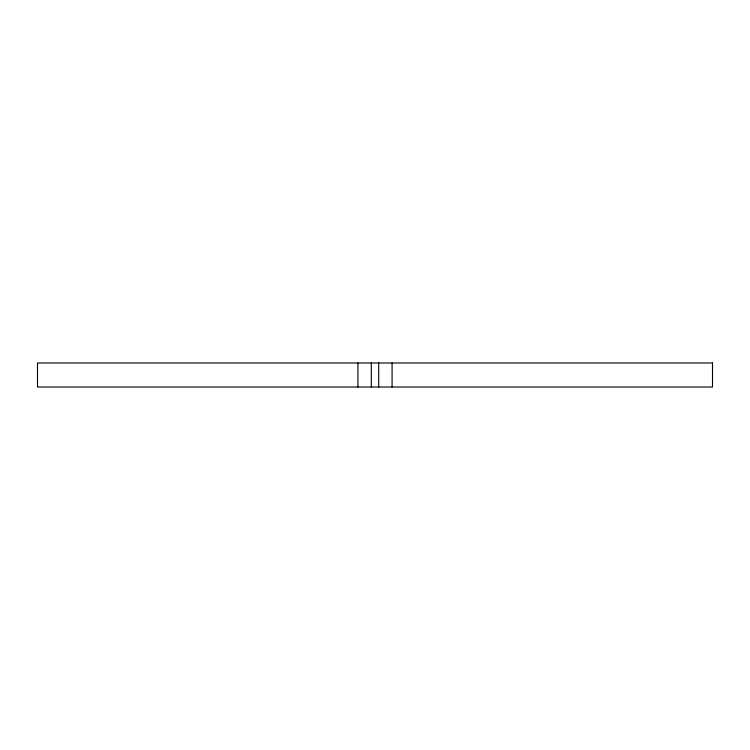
<?xml version="1.0" encoding="UTF-8"?>
<svg xmlns="http://www.w3.org/2000/svg" width="750" height="750" viewBox="0 0 750 750"><rect width="100%" height="100%" fill="white"/><g stroke="black" fill="none" stroke-linecap="round" stroke-linejoin="round"><path stroke-width="1.12" d="M392.081 362.981L392.081 387.019M378.694 362.981L378.694 387.019M371.306 362.981L371.306 387.019M357.919 362.981L357.919 387.019M712.5 362.981L37.5 362.981L37.5 387.019L712.5 387.019L712.5 362.981"/></g></svg>
